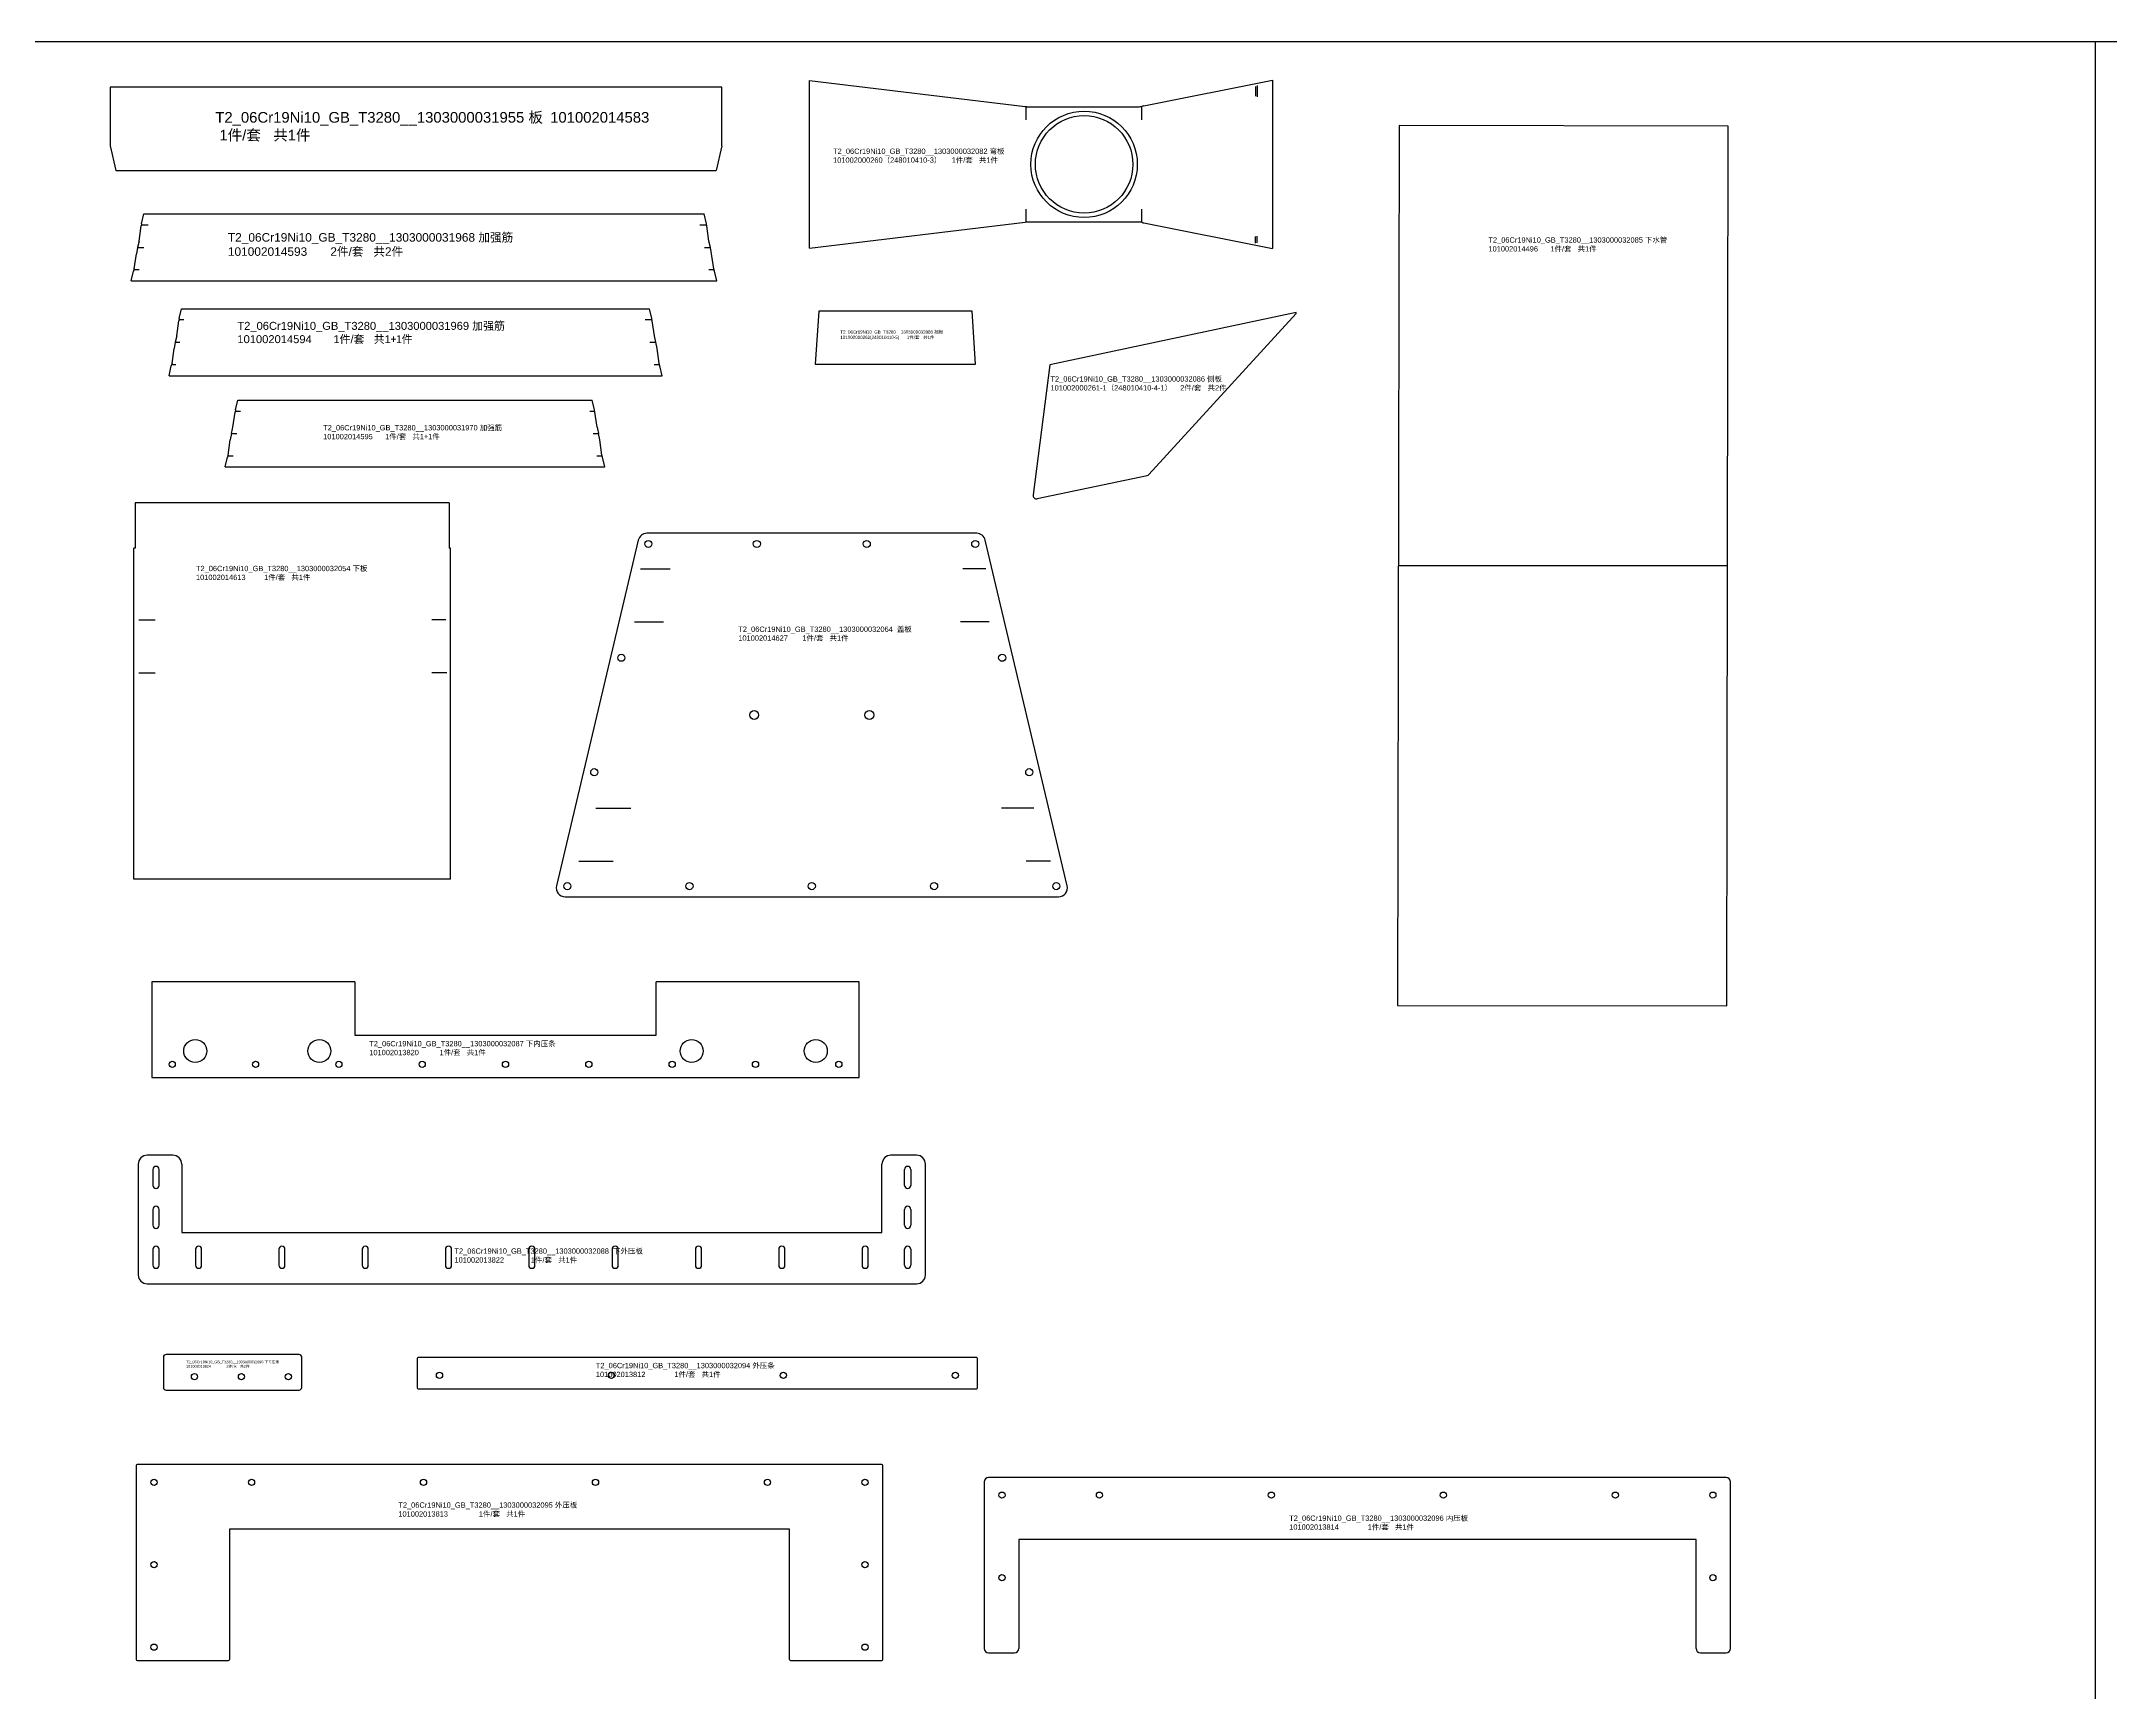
# Model space of a CAD drawing. Extents: x -15495 to 21573, y -5484 to 3275.
# Drawn here: x 639 to 2973, y 727 to 2590 of the extents above; entities that cross this region are included whole.
import ezdxf

# ---------------------------------------------------------------- set-up
doc = ezdxf.new("R2010")
doc.units = 0
doc.header["$MEASUREMENT"] = 0
doc.layers.get('0').update_dxf_attribs({"linetype": 'CONTINUOUS'})
doc.layers.add('粗实线', color=7, linetype='CONTINUOUS')
doc.styles.get("Standard").update_dxf_attribs({"font": 'arial.ttf'})

# ---------------------------------------------------------------- blocks, each defined once
blk = doc.blocks.new('T2_06CR19NI10_GB_T3280__13')
at = {"layer": '粗实线', "linetype": 'CONTINUOUS'}
for p, q in [((1406.1, 2538), (716.1, 2538)), ((716.1, 2538), (716.1, 2471.6)), ((1406.1, 2471.6), (1406.1, 2538)), ((716.1, 2471.6), (722.6, 2444.1)), ((1406.1, 2471.6), (1399.6, 2444.1)), ((722.6, 2444.1), (1399.6, 2444.1))]:
    blk.add_line(p, q, dxfattribs=at)
at = {"insert": (834.7, 2509.9), "char_height": 12, "width": 497.968, "attachment_point": 1}
blk.add_mtext('{\\C2;\\c2092017;T2_06Cr19Ni10_GB_T3280__1303000031955 \\fSimSun|b0|i0|c134|p54;板 \\fArial|b0|i0|c0|p34;101002014583    1\\fSimSun|b0|i0|c134|p54;件\\fArial|b0|i0|c0|p34;/\\fSimSun|b0|i0|c134|p54;套\\fArial|b0|i0|c0|p34;   \\fSimSun|b0|i0|c134|p54;共\\fArial|b0|i0|c0|p34;1\\fSimSun|b0|i0|c134|p54;件}', dxfattribs=at)
blk = doc.blocks.new('T2_06CR19NI10_GB_T3280__10')
at = {"color": 6, "linetype": 'CONTINUOUS'}
for p, q in [((751.4, 2382.7), (759.1, 2382.7)), ((1381.2, 2382.7), (1388.9, 2382.7)), ((747, 2357.2), (753.9, 2357.2)), ((1386.4, 2357.2), (1393.3, 2357.2)), ((748.8, 2331.8), (742.9, 2331.8)), ((1397.4, 2331.8), (1391.5, 2331.8))]:
    blk.add_line(p, q, dxfattribs=at)
at = {"layer": '粗实线', "linetype": 'CONTINUOUS'}
for p, q in [((748.8, 2364.4), (751.2, 2381.4)), ((751.5, 2383.9), (751.2, 2381.4)), ((751.5, 2383.9), (754.1, 2395)), ((754.1, 2395), (1386.1, 2395)), ((1388.8, 2383.9), (1386.1, 2395)), ((1389.1, 2381.4), (1388.8, 2383.9)), ((1391.5, 2364.4), (1389.1, 2381.4)), ((748.8, 2364.4), (747, 2357.2)), ((1393.3, 2357.2), (1391.5, 2364.4)), ((743.3, 2333.1), (745.7, 2350.1)), ((747, 2357.2), (745.7, 2350.1)), ((1394.6, 2350.1), (1393.3, 2357.2)), ((1397, 2333.1), (1394.6, 2350.1)), ((739.9, 2319.5), (742.6, 2330.5)), ((739.9, 2319.5), (1400.4, 2319.5)), ((743.3, 2333.1), (742.6, 2330.5)), ((1397.7, 2330.5), (1397, 2333.1)), ((1400.4, 2319.5), (1397.7, 2330.5))]:
    blk.add_line(p, q, dxfattribs=at)
at = {"insert": (848.9, 2373.3), "char_height": 9.6, "width": 398.374, "attachment_point": 1}
blk.add_mtext('{\\C2;\\c2092017;T2_06Cr19Ni10_GB_T3280__1303000031968 \\fSimSun|b0|i0|c134|p54;加强筋 \\fArial|b0|i0|c0|p34;101002014593       2\\fSimSun|b0|i0|c134|p54;件\\fArial|b0|i0|c0|p34;/\\fSimSun|b0|i0|c134|p54;套\\fArial|b0|i0|c0|p34;   \\fSimSun|b0|i0|c134|p54;共\\fArial|b0|i0|c0|p34;2\\fSimSun|b0|i0|c134|p54;件}', dxfattribs=at)
blk = doc.blocks.new('T2_06CR19NI10_GB_T3280__11')
at = {"color": 6, "linetype": 'CONTINUOUS'}
for p, q in [((793.9, 2275.7), (799.2, 2275.7)), ((1319.8, 2275.7), (1327.5, 2275.7)), ((789.6, 2250.3), (794.7, 2250.3)), ((1324.8, 2250.3), (1331.8, 2250.3)), ((790.1, 2224.8), (785.5, 2224.8)), ((1335.9, 2224.8), (1329.8, 2224.8))]:
    blk.add_line(p, q, dxfattribs=at)
at = {"layer": '粗实线', "linetype": 'CONTINUOUS'}
for p, q in [((794.1, 2277), (796.7, 2288)), ((796.7, 2288), (1324.7, 2288)), ((1327.3, 2277), (1324.7, 2288)), ((791.3, 2257.4), (793.7, 2274.4)), ((794.1, 2277), (793.7, 2274.4)), ((1327.7, 2274.4), (1327.3, 2277)), ((1330.1, 2257.4), (1327.7, 2274.4)), ((785.9, 2226.1), (788.3, 2243.1)), ((789.6, 2250.3), (788.3, 2243.1)), ((791.3, 2257.4), (789.6, 2250.3)), ((1331.8, 2250.3), (1330.1, 2257.4)), ((1333.1, 2243.1), (1331.8, 2250.3)), ((1335.6, 2226.1), (1333.1, 2243.1)), ((782.5, 2212.5), (785.1, 2223.5)), ((785.9, 2226.1), (785.1, 2223.5)), ((1336.3, 2223.5), (1335.6, 2226.1)), ((1338.9, 2212.5), (1336.3, 2223.5)), ((782.5, 2212.5), (1338.9, 2212.5))]:
    blk.add_line(p, q, dxfattribs=at)
at = {"insert": (859.6, 2273.2), "char_height": 9, "width": 373.476, "attachment_point": 1}
blk.add_mtext('{\\C2;\\c2092017;T2_06Cr19Ni10_GB_T3280__1303000031969 \\fSimSun|b0|i0|c134|p54;加强筋 \\fArial|b0|i0|c0|p34;101002014594       1\\fSimSun|b0|i0|c134|p54;件\\fArial|b0|i0|c0|p34;/\\fSimSun|b0|i0|c134|p54;套\\fArial|b0|i0|c0|p34;   \\fSimSun|b0|i0|c134|p54;共\\fArial|b0|i0|c0|p34;1\\fSimSun|b0|i0|c134|p54;+1件}', dxfattribs=at)
blk = doc.blocks.new('T2_06CR19NI10_GB_T3280__12')
at = {"color": 6, "linetype": 'CONTINUOUS'}
for p, q in [((857.2, 2172.6), (863, 2172.6)), ((1257.1, 2172.6), (1262.8, 2172.6)), ((852.9, 2147.2), (858.9, 2147.2)), ((1261.1, 2147.2), (1267.1, 2147.2)), ((854.9, 2121.7), (848.8, 2121.7)), ((1271.3, 2121.7), (1265.2, 2121.7))]:
    blk.add_line(p, q, dxfattribs=at)
at = {"layer": '粗实线', "linetype": 'CONTINUOUS'}
for p, q in [((854.6, 2154.4), (857, 2171.4)), ((857.4, 2173.9), (857, 2171.4)), ((857.4, 2173.9), (860, 2184.9)), ((860, 2184.9), (1260, 2184.9)), ((1262.6, 2173.9), (1260, 2184.9)), ((1263, 2171.4), (1262.6, 2173.9)), ((1265.4, 2154.4), (1263, 2171.4)), ((849.2, 2123), (851.6, 2140)), ((852.9, 2147.2), (851.6, 2140)), ((1268.5, 2140), (1267.1, 2147.2)), ((1270.9, 2123), (1268.5, 2140)), ((845.8, 2109.5), (848.4, 2120.5)), ((845.8, 2109.5), (1274.2, 2109.5)), ((849.2, 2123), (848.4, 2120.5)), ((1271.6, 2120.5), (1270.9, 2123)), ((1274.2, 2109.5), (1271.6, 2120.5))]:
    blk.add_line(p, q, dxfattribs=at)
for centre, start, end in [((784.8, 2167.2), 343.6627, 349.6188), ((1335.3, 2167.2), 190.3818, 196.3366)]:
    blk.add_arc(centre, 71, start, end, dxfattribs=at)
at = {"insert": (956.4, 2156.8), "char_height": 6, "width": 248.984, "attachment_point": 1}
blk.add_mtext('{\\C2;\\c2092017;T2_06Cr19Ni10_GB_T3280__1303000031970 \\fSimSun|b0|i0|c134|p54;加强筋 \\fArial|b0|i0|c0|p34;101002014595      1\\fSimSun|b0|i0|c134|p54;件\\fArial|b0|i0|c0|p34;/\\fSimSun|b0|i0|c134|p54;套\\fArial|b0|i0|c0|p34;   \\fSimSun|b0|i0|c134|p54;共\\fArial|b0|i0|c0|p34;1\\fSimSun|b0|i0|c134|p54;+1件}', dxfattribs=at)
blk = doc.blocks.new('T2_06CR19NI10_GB_T3280__14')
at = {"color": 6, "linetype": 'CONTINUOUS'}
for p, q in [((748.5, 1937.2), (766.9, 1937.2)), ((1094.8, 1937.2), (1078.9, 1937.2)), ((748.5, 1877.2), (766.9, 1877.2)), ((1095.8, 1877.2), (1078.9, 1877.2))]:
    blk.add_line(p, q, dxfattribs=at)
at = {"layer": '粗实线', "linetype": 'CONTINUOUS'}
for p, q in [((744.4, 2069.1), (744.4, 2017.9)), ((1098.4, 2069.1), (744.4, 2069.1)), ((1098.4, 2069.1), (1098.4, 2017.9)), ((742.9, 1644.7), (742.9, 2017.9)), ((744.4, 2017.9), (742.9, 2017.9)), ((1099.9, 2017.9), (1098.4, 2017.9)), ((1099.9, 1644.7), (1099.9, 2017.9)), ((1099.9, 1644.7), (742.9, 1644.7))]:
    blk.add_line(p, q, dxfattribs=at)
at = {"insert": (812.9, 1998), "char_height": 6, "width": 248.984, "attachment_point": 1}
blk.add_mtext('{\\C2;\\c2092017;T2_06Cr19Ni10_GB_T3280__1303000032054 \\fSimSun|b0|i0|c134|p54;下板 \\fArial|b0|i0|c0|p34;101002014613         1\\fSimSun|b0|i0|c134|p54;件\\fArial|b0|i0|c0|p34;/\\fSimSun|b0|i0|c134|p54;套\\fArial|b0|i0|c0|p34;   \\fSimSun|b0|i0|c134|p54;共\\fArial|b0|i0|c0|p34;1\\fSimSun|b0|i0|c134|p54;件}', dxfattribs=at)
blk = doc.blocks.new('T2_06CR19NI10_GB_T3280__15')
at = {"color": 6, "linetype": 'CONTINUOUS'}
for p, q in [((1314.3, 1994.7), (1347.7, 1994.7)), ((1703.9, 1994.7), (1678, 1994.7)), ((1307.6, 1934.7), (1340.3, 1934.7)), ((1707.6, 1934.7), (1675.4, 1934.7)), ((1264.1, 1724.7), (1303.4, 1724.7)), ((1758.2, 1724.7), (1721.8, 1724.7)), ((1244.8, 1664.7), (1283.5, 1664.7)), ((1777, 1664.7), (1749.4, 1664.7))]:
    blk.add_line(p, q, dxfattribs=at)
for centre in [(1442.6, 1829.7), (1572.6, 1829.7)]:
    blk.add_circle(centre, 5, dxfattribs=at)
at = {"layer": '粗实线', "linetype": 'CONTINUOUS'}
for p, q in [((1693.6, 2034.7), (1321.6, 2034.7)), ((1311.9, 2027), (1219.5, 1637)), ((1795.6, 1637), (1703.3, 2027)), ((1229.3, 1624.7), (1785.9, 1624.7))]:
    blk.add_line(p, q, dxfattribs=at)
for centre in [(1323.2, 2022.7), (1445.6, 2022.7), (1569.6, 2022.7), (1692, 2022.7), (1292.8, 1894.3), (1722.4, 1894.3), (1262.2, 1765.2), (1752.9, 1765.2), (1231.8, 1636.7), (1369.6, 1636.7), (1507.6, 1636.7), (1645.6, 1636.7), (1783.4, 1636.7)]:
    blk.add_circle(centre, 4, dxfattribs=at)
for centre, start, end in [((1321.6, 2024.7), 90, 166.68), ((1693.6, 2024.7), 13.32, 90), ((1229.3, 1634.7), 166.68, 270), ((1785.9, 1634.7), 270, 13.32)]:
    blk.add_arc(centre, 10, start, end, dxfattribs=at)
at = {"insert": (1424.7, 1929.5), "char_height": 6, "width": 248.984, "attachment_point": 1}
blk.add_mtext('{\\C2;\\c2092017;T2_06Cr19Ni10_GB_T3280__1303000032064  \\fSimSun|b0|i0|c134|p54;盖板 \\fArial|b0|i0|c0|p34;101002014627       1\\fSimSun|b0|i0|c134|p54;件\\fArial|b0|i0|c0|p34;/\\fSimSun|b0|i0|c134|p54;套\\fArial|b0|i0|c0|p34;   \\fSimSun|b0|i0|c134|p54;共\\fArial|b0|i0|c0|p34;1\\fSimSun|b0|i0|c134|p54;件}', dxfattribs=at)
blk = doc.blocks.new('T2_06CR19NI10_GB_T3280__16')
at = {"layer": '粗实线', "linetype": 'CONTINUOUS'}
for p, q in [((1515.4, 2285.4), (1511.4, 2225.4)), ((1688.4, 2285.4), (1515.4, 2285.4)), ((1692.4, 2225.4), (1688.4, 2285.4)), ((1511.4, 2225.4), (1692.4, 2225.4))]:
    blk.add_line(p, q, dxfattribs=at)
at = {"insert": (1539.8, 2263.6), "char_height": 3.6, "width": 149.39, "attachment_point": 1}
blk.add_mtext('{\\C2;\\c2092017;T2_06Cr19Ni10_GB_T3280__1303000032083 \\fSimSun|b0|i0|c134|p54;挡板 \\fArial|b0|i0|c0|p34;101002000262(248010410-5)      1\\fSimSun|b0|i0|c134|p54;件\\fArial|b0|i0|c0|p34;/\\fSimSun|b0|i0|c134|p54;套\\fArial|b0|i0|c0|p34;   \\fSimSun|b0|i0|c134|p54;共\\fArial|b0|i0|c0|p34;1\\fSimSun|b0|i0|c134|p54;件}', dxfattribs=at)
blk = doc.blocks.new('T2_06CR19NI10_GB_T3280__17')
at = {"layer": '粗实线', "linetype": 'CONTINUOUS'}
for p, q in [((2054, 2283.6), (1776.2, 2224.9)), ((1887.9, 2101), (2054.2, 2282.7)), ((2054.2, 2282.7), (2054, 2283.6)), ((1776.2, 2224.9), (1757.2, 2078)), ((1885.8, 2099.7), (1762, 2073.6))]:
    blk.add_line(p, q, dxfattribs=at)
for centre, start, end in [((1884.9, 2103.7), 281.9346, 317.5417), ((1761.2, 2077.5), 172.6396, 281.9346)]:
    blk.add_arc(centre, 4, start, end, dxfattribs=at)
at = {"insert": (1776.9, 2211.8), "char_height": 6, "width": 248.984, "attachment_point": 1}
blk.add_mtext('{\\C2;\\c2092017;T2_06Cr19Ni10_GB_T3280__1303000032086 \\fSimSun|b0|i0|c134|p54;侧板 \\fArial|b0|i0|c0|p34;101002000261-1\\fSimSun|b0|i0|c134|p54;（\\fArial|b0|i0|c0|p34;248010410-4-1\\fSimSun|b0|i0|c134|p54;）\\fArial|b0|i0|c0|p34;    2\\fSimSun|b0|i0|c134|p54;件\\fArial|b0|i0|c0|p34;/\\fSimSun|b0|i0|c134|p54;套\\fArial|b0|i0|c0|p34;   \\fSimSun|b0|i0|c134|p54;共\\fArial|b0|i0|c0|p34;2\\fSimSun|b0|i0|c134|p54;件}', dxfattribs=at)
blk = doc.blocks.new('T2_06CR19NI10_GB_T3280__18')
at = {"color": 6, "linetype": 'CONTINUOUS'}
for p, q in [((2008, 2538.7), (2008, 2527.7)), ((2010, 2539.8), (2010, 2527)), ((1749.2, 2516), (1749.2, 2501)), ((1879.5, 2516.3), (1879.5, 2501)), ((1749.2, 2400.2), (1749.2, 2385.8)), ((1879.5, 2400.2), (1879.5, 2385.5)), ((2008, 2362.1), (2008, 2369.5)), ((2010, 2362.3), (2010, 2369.8))]:
    blk.add_line(p, q, dxfattribs=at)
blk.add_circle((1814.8, 2450.9), 60, dxfattribs=at)
at = {"layer": '粗实线', "linetype": 'CONTINUOUS'}
for p, q in [((1505.2, 2356.3), (1505.2, 2545.5)), ((1505.2, 2545.5), (1748.4, 2516.1)), ((1882.2, 2516.9), (2027.3, 2545.8)), ((2027.3, 2545.8), (2027.3, 2356)), ((1750.1, 2515.9), (1748.4, 2516.1)), ((1750.1, 2515.9), (1876.9, 2515.9)), ((1882.2, 2516.9), (1881.2, 2516.7)), ((1505.2, 2356.3), (1748.4, 2385.7)), ((1748.4, 2385.7), (1750.1, 2385.9)), ((1750.1, 2385.9), (1876.9, 2385.9)), ((1881.2, 2385.1), (1882.2, 2384.9)), ((1882.2, 2384.9), (2027.3, 2356))]:
    blk.add_line(p, q, dxfattribs=at)
blk.add_circle((1814.8, 2450.9), 55, dxfattribs=at)
for centre, start, end in [((1876.3, 2530.2), 272.2778, 289.9392), ((1876.3, 2371.6), 70.0746, 87.7084)]:
    blk.add_arc(centre, 14.3, start, end, dxfattribs=at)
at = {"insert": (1531.6, 2468.7), "char_height": 6, "width": 248.984, "attachment_point": 1}
blk.add_mtext('{\\C2;\\c2092017;T2_06Cr19Ni10_GB_T3280__1303000032082 \\fSimSun|b0|i0|c134|p54;弯板 \\fArial|b0|i0|c0|p34;101002000260\\fSimSun|b0|i0|c134|p54;（\\fArial|b0|i0|c0|p34;248010410-3\\fSimSun|b0|i0|c134|p54;）\\fArial|b0|i0|c0|p34;     1\\fSimSun|b0|i0|c134|p54;件\\fArial|b0|i0|c0|p34;/\\fSimSun|b0|i0|c134|p54;套\\fArial|b0|i0|c0|p34;   \\fSimSun|b0|i0|c134|p54;共\\fArial|b0|i0|c0|p34;1\\fSimSun|b0|i0|c134|p54;件}', dxfattribs=at)
blk = doc.blocks.new('T2_06CR19NI10_GB_T3280__19')
at = {"color": 1}
blk.add_line((2169.4, 1998.5), (2540.5, 1998.5), dxfattribs=at)
at = {"layer": '粗实线', "linetype": 'CONTINUOUS'}
for p, q in [((2170.2, 2494.7), (2168.5, 1502.2)), ((2541.3, 2494.1), (2170.2, 2494.7)), ((2539.7, 1501.6), (2541.3, 2494.1)), ((2168.5, 1502.2), (2539.7, 1501.6))]:
    blk.add_line(p, q, dxfattribs=at)
at = {"insert": (2270.9, 2368.6), "char_height": 6, "width": 248.984, "attachment_point": 1}
blk.add_mtext('{\\C2;\\c2092017;T2_06Cr19Ni10_GB_T3280__1303000032085 \\fSimSun|b0|i0|c134|p54;下水管 \\fArial|b0|i0|c0|p34;101002014496      1\\fSimSun|b0|i0|c134|p54;件\\fArial|b0|i0|c0|p34;/\\fSimSun|b0|i0|c134|p54;套\\fArial|b0|i0|c0|p34;   \\fSimSun|b0|i0|c134|p54;共\\fArial|b0|i0|c0|p34;1\\fSimSun|b0|i0|c134|p54;件}', dxfattribs=at)
blk = doc.blocks.new('T2_06CR19NI10_GB_T3280__1A')
at = {"layer": '粗实线', "linetype": 'CONTINUOUS'}
for p, q in [((763.1, 1528.7), (763.1, 1420.7)), ((992.1, 1528.7), (763.1, 1528.7)), ((992.1, 1528.7), (992.1, 1468.7)), ((1561.1, 1528.7), (1332.1, 1528.7)), ((1332.1, 1468.7), (1332.1, 1528.7)), ((1561.1, 1420.7), (1561.1, 1528.7)), ((992.1, 1468.7), (1332.1, 1468.7)), ((763.1, 1420.7), (1561.1, 1420.7))]:
    blk.add_line(p, q, dxfattribs=at)
for centre, radius in [((812.1, 1450.7), 13), ((952.1, 1450.7), 13), ((1372.1, 1450.7), 13), ((1512.1, 1450.7), 13), ((786.1, 1435.7), 3.5), ((880.1, 1435.7), 3.5), ((974.1, 1435.7), 3.5), ((1068.1, 1435.7), 3.5), ((1162.1, 1435.7), 3.5), ((1256.1, 1435.7), 3.5), ((1350.1, 1435.7), 3.5), ((1444.1, 1435.7), 3.5), ((1538.1, 1435.7), 3.5)]:
    blk.add_circle(centre, radius, dxfattribs=at)
at = {"insert": (1008.4, 1462), "char_height": 6, "width": 248.984, "attachment_point": 1}
blk.add_mtext('{\\C2;\\c2092017;T2_06Cr19Ni10_GB_T3280__1303000032087 \\fSimSun|b0|i0|c134|p54;下内压条 \\fArial|b0|i0|c0|p34;101002013820          1\\fSimSun|b0|i0|c134|p54;件\\fArial|b0|i0|c0|p34;/\\fSimSun|b0|i0|c134|p54;套\\fArial|b0|i0|c0|p34;   \\fSimSun|b0|i0|c134|p54;共\\fArial|b0|i0|c0|p34;1\\fSimSun|b0|i0|c134|p54;件}', dxfattribs=at)
blk = doc.blocks.new('T2_06CR19NI10_GB_T3280__1B')
at = {"layer": '粗实线', "linetype": 'CONTINUOUS'}
for p, q in [((786.8, 1333.1), (757.8, 1333.1)), ((1625.8, 1333.1), (1596.8, 1333.1)), ((747.8, 1323.1), (747.8, 1198.1)), ((764.3, 1317.1), (764.3, 1299.1)), ((771.3, 1299.1), (771.3, 1317.1)), ((796.8, 1323.1), (796.8, 1246.1)), ((1586.8, 1246.1), (1586.8, 1323.1)), ((1612.3, 1299.1), (1612.3, 1317.1)), ((1619.3, 1317.1), (1619.3, 1299.1)), ((1635.8, 1198.1), (1635.8, 1323.1)), ((764.3, 1272.1), (764.3, 1254.1)), ((771.3, 1254.1), (771.3, 1272.1)), ((1612.3, 1254.1), (1612.3, 1272.1)), ((1619.3, 1272.1), (1619.3, 1254.1)), ((796.8, 1246.1), (1586.8, 1246.1)), ((764.3, 1227.1), (764.3, 1209.1)), ((771.3, 1209.1), (771.3, 1227.1)), ((812.3, 1227.1), (812.3, 1209.1)), ((819.3, 1209.1), (819.3, 1227.1)), ((906.3, 1227.1), (906.3, 1209.1)), ((913.3, 1209.1), (913.3, 1227.1)), ((1000.3, 1227.1), (1000.3, 1209.1)), ((1007.3, 1209.1), (1007.3, 1227.1)), ((1094.3, 1227.1), (1094.3, 1209.1)), ((1101.3, 1209.1), (1101.3, 1227.1)), ((1188.3, 1227.1), (1188.3, 1209.1)), ((1195.3, 1209.1), (1195.3, 1227.1)), ((1282.3, 1227.1), (1282.3, 1209.1)), ((1289.3, 1209.1), (1289.3, 1227.1)), ((1376.3, 1227.1), (1376.3, 1209.1)), ((1383.3, 1209.1), (1383.3, 1227.1)), ((1470.3, 1227.1), (1470.3, 1209.1)), ((1477.3, 1209.1), (1477.3, 1227.1)), ((1564.3, 1227.1), (1564.3, 1209.1)), ((1571.3, 1209.1), (1571.3, 1227.1)), ((1612.3, 1209.1), (1612.3, 1227.1)), ((1619.3, 1227.1), (1619.3, 1209.1)), ((757.8, 1188.1), (1625.8, 1188.1))]:
    blk.add_line(p, q, dxfattribs=at)
for centre, radius, start, end in [((757.8, 1323.1), 10, 90, 180), ((786.8, 1323.1), 10, 0, 90), ((1596.8, 1323.1), 10, 90, 180), ((1625.8, 1323.1), 10, 0, 90), ((767.8, 1317.1), 3.5, 0, 180), ((1615.8, 1317.1), 3.5, 0, 180), ((767.8, 1299.1), 3.5, 180, 0), ((1615.8, 1299.1), 3.5, 180, 0), ((767.8, 1272.1), 3.5, 0, 180), ((1615.8, 1272.1), 3.5, 0, 180), ((767.8, 1254.1), 3.5, 180, 0), ((1615.8, 1254.1), 3.5, 180, 0), ((767.8, 1227.1), 3.5, 0, 180), ((815.8, 1227.1), 3.5, 0, 180), ((909.8, 1227.1), 3.5, 0, 180), ((1003.8, 1227.1), 3.5, 0, 180), ((1097.8, 1227.1), 3.5, 0, 180), ((1191.8, 1227.1), 3.5, 0, 180), ((1285.8, 1227.1), 3.5, 0, 180), ((1379.8, 1227.1), 3.5, 0, 180), ((1473.8, 1227.1), 3.5, 0, 180), ((1567.8, 1227.1), 3.5, 0, 180), ((1615.8, 1227.1), 3.5, 0, 180), ((757.8, 1198.1), 10, 180, 270), ((767.8, 1209.1), 3.5, 180, 0), ((815.8, 1209.1), 3.5, 180, 0), ((909.8, 1209.1), 3.5, 180, 0), ((1003.8, 1209.1), 3.5, 180, 0), ((1097.8, 1209.1), 3.5, 180, 0), ((1191.8, 1209.1), 3.5, 180, 0), ((1285.8, 1209.1), 3.5, 180, 0), ((1379.8, 1209.1), 3.5, 180, 0), ((1473.8, 1209.1), 3.5, 180, 0), ((1567.8, 1209.1), 3.5, 180, 0), ((1615.8, 1209.1), 3.5, 180, 0), ((1625.8, 1198.1), 10, 270, 0)]:
    blk.add_arc(centre, radius, start, end, dxfattribs=at)
at = {"insert": (1104.5, 1228), "char_height": 6, "width": 248.984, "attachment_point": 1}
blk.add_mtext('{\\C2;\\c2092017;T2_06Cr19Ni10_GB_T3280__1303000032088  \\fSimSun|b0|i0|c134|p54;下外压板 \\fArial|b0|i0|c0|p34;101002013822             1\\fSimSun|b0|i0|c134|p54;件\\fArial|b0|i0|c0|p34;/\\fSimSun|b0|i0|c134|p54;套\\fArial|b0|i0|c0|p34;   \\fSimSun|b0|i0|c134|p54;共\\fArial|b0|i0|c0|p34;1\\fSimSun|b0|i0|c134|p54;件}', dxfattribs=at)
blk = doc.blocks.new('T2_06CR19NI10_GB_T3280__1C')
at = {"layer": '粗实线', "linetype": 'CONTINUOUS'}
for p, q in [((776.2, 1105.3), (776.2, 1071.3)), ((929.2, 1108.3), (779.2, 1108.3)), ((932.2, 1071.3), (932.2, 1105.3)), ((779.2, 1068.3), (929.2, 1068.3))]:
    blk.add_line(p, q, dxfattribs=at)
for centre in [(811.2, 1083.3), (864.2, 1083.3), (917.2, 1083.3)]:
    blk.add_circle(centre, 3.5, dxfattribs=at)
for centre, start, end in [((779.2, 1105.3), 90, 180), ((929.2, 1105.3), 0, 90), ((779.2, 1071.3), 180, 270), ((929.2, 1071.3), 270, 0)]:
    blk.add_arc(centre, 3, start, end, dxfattribs=at)
at = {"insert": (801.8, 1101.5), "char_height": 3, "width": 124.492, "attachment_point": 1}
blk.add_mtext('{\\C2;\\c2092017;T2_06Cr19Ni10_GB_T3280__1303000032090 \\fSimSun|b0|i0|c134|p54;下内压条 \\fArial|b0|i0|c0|p34;101002013824               2\\fSimSun|b0|i0|c134|p54;件\\fArial|b0|i0|c0|p34;/\\fSimSun|b0|i0|c134|p54;套\\fArial|b0|i0|c0|p34;   \\fSimSun|b0|i0|c134|p54;共\\fArial|b0|i0|c0|p34;2\\fSimSun|b0|i0|c134|p54;件}', dxfattribs=at)
blk = doc.blocks.new('T2_06CR19NI10_GB_T3280__1D')
at = {"layer": '粗实线', "linetype": 'CONTINUOUS'}
for p, q in [((1062.6, 1103.8), (1062.6, 1070.8)), ((1693.6, 1104.8), (1063.6, 1104.8)), ((1694.6, 1070.8), (1694.6, 1103.8)), ((1063.6, 1069.8), (1693.6, 1069.8))]:
    blk.add_line(p, q, dxfattribs=at)
for centre in [(1087.6, 1084.8), (1281.6, 1084.8), (1475.6, 1084.8), (1669.6, 1084.8)]:
    blk.add_circle(centre, 3.5, dxfattribs=at)
for centre, start, end in [((1063.6, 1103.8), 90, 180), ((1693.6, 1103.8), 0, 90), ((1063.6, 1070.8), 180, 270), ((1693.6, 1070.8), 270, 0)]:
    blk.add_arc(centre, 1, start, end, dxfattribs=at)
at = {"insert": (1264, 1098.9), "char_height": 6, "width": 248.984, "attachment_point": 1}
blk.add_mtext('{\\C2;\\c2092017;T2_06Cr19Ni10_GB_T3280__1303000032094 \\fSimSun|b0|i0|c134|p54;外压条 \\fArial|b0|i0|c0|p34;101002013812              1\\fSimSun|b0|i0|c134|p54;件\\fArial|b0|i0|c0|p34;/\\fSimSun|b0|i0|c134|p54;套\\fArial|b0|i0|c0|p34;   \\fSimSun|b0|i0|c134|p54;共\\fArial|b0|i0|c0|p34;1\\fSimSun|b0|i0|c134|p54;件}', dxfattribs=at)
blk = doc.blocks.new('T2_06CR19NI10_GB_T3280__1E')
at = {"layer": '粗实线', "linetype": 'CONTINUOUS'}
for p, q in [((745.6, 983.2), (745.6, 764.2)), ((1586.6, 984.2), (746.6, 984.2)), ((1587.6, 764.2), (1587.6, 983.2)), ((1482.6, 911.2), (850.6, 911.2)), ((850.6, 911.2), (850.6, 764.2)), ((1482.6, 764.2), (1482.6, 911.2)), ((746.6, 763.2), (849.6, 763.2)), ((1483.6, 763.2), (1586.6, 763.2))]:
    blk.add_line(p, q, dxfattribs=at)
for centre in [(765.6, 964.2), (875.6, 964.2), (1069.6, 964.2), (1263.6, 964.2), (1457.6, 964.2), (1567.6, 964.2), (765.6, 871.2), (1567.6, 871.2), (765.6, 778.2), (1567.6, 778.2)]:
    blk.add_circle(centre, 3.5, dxfattribs=at)
for centre, start, end in [((746.6, 983.2), 90, 180), ((1586.6, 983.2), 0, 90), ((746.6, 764.2), 180, 270), ((849.6, 764.2), 270, 0), ((1483.6, 764.2), 180, 270), ((1586.6, 764.2), 270, 0)]:
    blk.add_arc(centre, 1, start, end, dxfattribs=at)
at = {"insert": (1041.2, 941.5), "char_height": 6, "width": 248.984, "attachment_point": 1}
blk.add_mtext('{\\C2;\\c2092017;T2_06Cr19Ni10_GB_T3280__1303000032095 \\fSimSun|b0|i0|c134|p54;外压板 \\fArial|b0|i0|c0|p34;101002013813               1\\fSimSun|b0|i0|c134|p54;件\\fArial|b0|i0|c0|p34;/\\fSimSun|b0|i0|c134|p54;套\\fArial|b0|i0|c0|p34;   \\fSimSun|b0|i0|c134|p54;共\\fArial|b0|i0|c0|p34;1\\fSimSun|b0|i0|c134|p54;件}', dxfattribs=at)
blk = doc.blocks.new('T2_06CR19NI10_GB_T3280__1F')
at = {"layer": '粗实线', "linetype": 'CONTINUOUS'}
for p, q in [((1702.1, 964.7), (1702.1, 776.7)), ((2539.1, 969.7), (1707.1, 969.7)), ((2544.1, 776.7), (2544.1, 964.7)), ((2505.1, 899.7), (1741.1, 899.7)), ((1741.1, 899.7), (1741.1, 776.7)), ((2505.1, 776.7), (2505.1, 899.7)), ((1707.1, 771.7), (1736.1, 771.7)), ((2510.1, 771.7), (2539.1, 771.7))]:
    blk.add_line(p, q, dxfattribs=at)
for centre in [(1722.1, 949.7), (1832.1, 949.7), (2026.1, 949.7), (2220.1, 949.7), (2414.1, 949.7), (2524.1, 949.7), (1722.1, 856.7), (2524.1, 856.7)]:
    blk.add_circle(centre, 3.5, dxfattribs=at)
for centre, start, end in [((1707.1, 964.7), 90, 180), ((2539.1, 964.7), 0, 90), ((1707.1, 776.7), 180, 270), ((1736.1, 776.7), 270, 0), ((2510.1, 776.7), 180, 270), ((2539.1, 776.7), 270, 0)]:
    blk.add_arc(centre, 5, start, end, dxfattribs=at)
at = {"insert": (2046.2, 926.7), "char_height": 6, "width": 248.984, "attachment_point": 1}
blk.add_mtext('{\\C2;\\c2092017;T2_06Cr19Ni10_GB_T3280__1303000032096 \\fSimSun|b0|i0|c134|p54;内压板 \\fArial|b0|i0|c0|p34;101002013814              1\\fSimSun|b0|i0|c134|p54;件\\fArial|b0|i0|c0|p34;/\\fSimSun|b0|i0|c134|p54;套\\fArial|b0|i0|c0|p34;   \\fSimSun|b0|i0|c134|p54;共\\fArial|b0|i0|c0|p34;1\\fSimSun|b0|i0|c134|p54;件}', dxfattribs=at)

msp = doc.modelspace()

# ---------------------------------------------------------------- linework, layer by layer
at = {"color": 1}
for p, q in [((-15495.45919, 2589.60046), (21572.91335, 2589.60046)), ((2955.25705, 2589.60046), (2955.25705, -3993.74183))]:
    msp.add_line(p, q, dxfattribs=at)

# ---------------------------------------------------------------- block references
for name in ['T2_06CR19NI10_GB_T3280__18', 'T2_06CR19NI10_GB_T3280__13', 'T2_06CR19NI10_GB_T3280__19', 'T2_06CR19NI10_GB_T3280__10', 'T2_06CR19NI10_GB_T3280__11', 'T2_06CR19NI10_GB_T3280__16', 'T2_06CR19NI10_GB_T3280__17', 'T2_06CR19NI10_GB_T3280__12', 'T2_06CR19NI10_GB_T3280__14', 'T2_06CR19NI10_GB_T3280__15', 'T2_06CR19NI10_GB_T3280__1A', 'T2_06CR19NI10_GB_T3280__1B', 'T2_06CR19NI10_GB_T3280__1C', 'T2_06CR19NI10_GB_T3280__1D', 'T2_06CR19NI10_GB_T3280__1E', 'T2_06CR19NI10_GB_T3280__1F']:
    msp.add_blockref(name, (0, 0))

doc.saveas('drawing.dxf')
